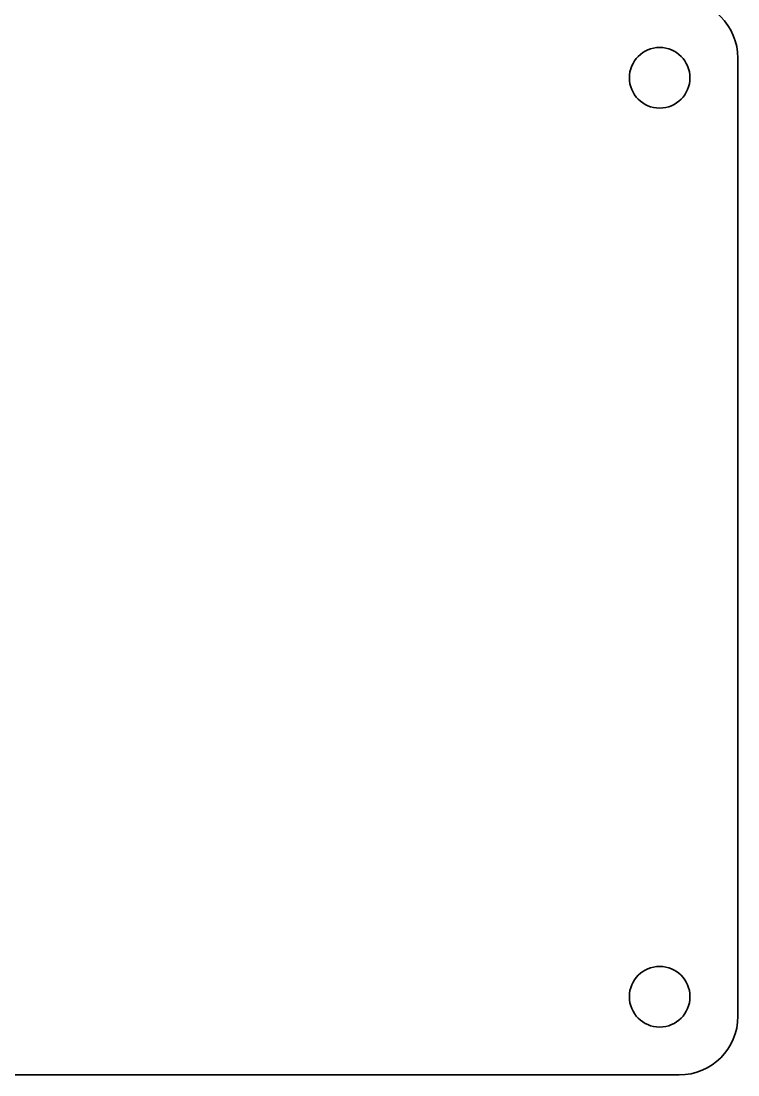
# Model space of a CAD drawing. Header units: millimetres. Extents: x 81 to 211, y 91 to 200.
# Drawn here: x 173.8 to 210.5, y 90.5 to 144.4 of the extents above; entities that cross this region are included whole.
import ezdxf

# ---------------------------------------------------------------- set-up
doc = ezdxf.new("R2010")
doc.units = ezdxf.units.MM
doc.header["$MEASUREMENT"] = 0
doc.layers.add('Borders', color=7, linetype='Continuous', lineweight=0)

msp = doc.modelspace()

# ---------------------------------------------------------------- linework, layer by layer
at = {"layer": 'Borders', "color": 250, "lineweight": 35, "true_color": 0x231f20}
for points, knots in [([(210.5, 93.656), (210.5, 93.656), (210.5, 93.5), (210.5, 93.5), (210.5, 91.843), (209.157, 90.5), (207.5, 90.5), (207.5, 90.5), (83.5, 90.5), (83.5, 90.5), (81.843, 90.5), (80.5, 91.843), (80.5, 93.5), (80.5, 93.5), (80.5, 142.5), (80.5, 142.5), (80.5, 144.157), (81.843, 145.5), (83.5, 145.5), (81.843, 145.5), (80.5, 146.843), (80.5, 148.5), (80.5, 148.5), (80.5, 197.5), (80.5, 197.5), (80.5, 199.157), (81.843, 200.5), (83.5, 200.5), (83.5, 200.5), (207.5, 200.5), (207.5, 200.5), (209.157, 200.5), (210.5, 199.157), (210.5, 197.5), (210.5, 197.5), (210.5, 148.5), (210.5, 148.5), (210.5, 146.843), (209.157, 145.5), (207.5, 145.5), (209.157, 145.5), (210.5, 144.157), (210.5, 142.5), (210.5, 142.5), (210.5, 93.656), (210.5, 93.656)], [0, 0, 0, 0, 1, 1, 1, 2, 2, 2, 3, 3, 3, 4, 4, 4, 5, 5, 5, 6, 6, 6, 7, 7, 7, 8, 8, 8, 9, 9, 9, 10, 10, 10, 11, 11, 11, 12, 12, 12, 13, 13, 13, 14, 14, 14, 15, 15, 15, 15]), ([(208.049, 141.5), (208.049, 140.644), (207.355, 139.949), (206.499, 139.949), (205.643, 139.949), (204.949, 140.644), (204.949, 141.5), (204.949, 142.356), (205.643, 143.05), (206.499, 143.05), (207.355, 143.05), (208.049, 142.356), (208.049, 141.5)], [0, 0, 0, 0, 1, 1, 1, 2, 2, 2, 3, 3, 3, 4, 4, 4, 4]), ([(208.049, 94.5), (208.049, 93.644), (207.355, 92.949), (206.499, 92.949), (205.643, 92.949), (204.949, 93.644), (204.949, 94.5), (204.949, 95.356), (205.643, 96.05), (206.499, 96.05), (207.355, 96.05), (208.049, 95.356), (208.049, 94.5)], [0, 0, 0, 0, 1, 1, 1, 2, 2, 2, 3, 3, 3, 4, 4, 4, 4])]:
    msp.add_open_spline(points, degree=3, knots=knots, dxfattribs=at)

doc.saveas('drawing.dxf')
